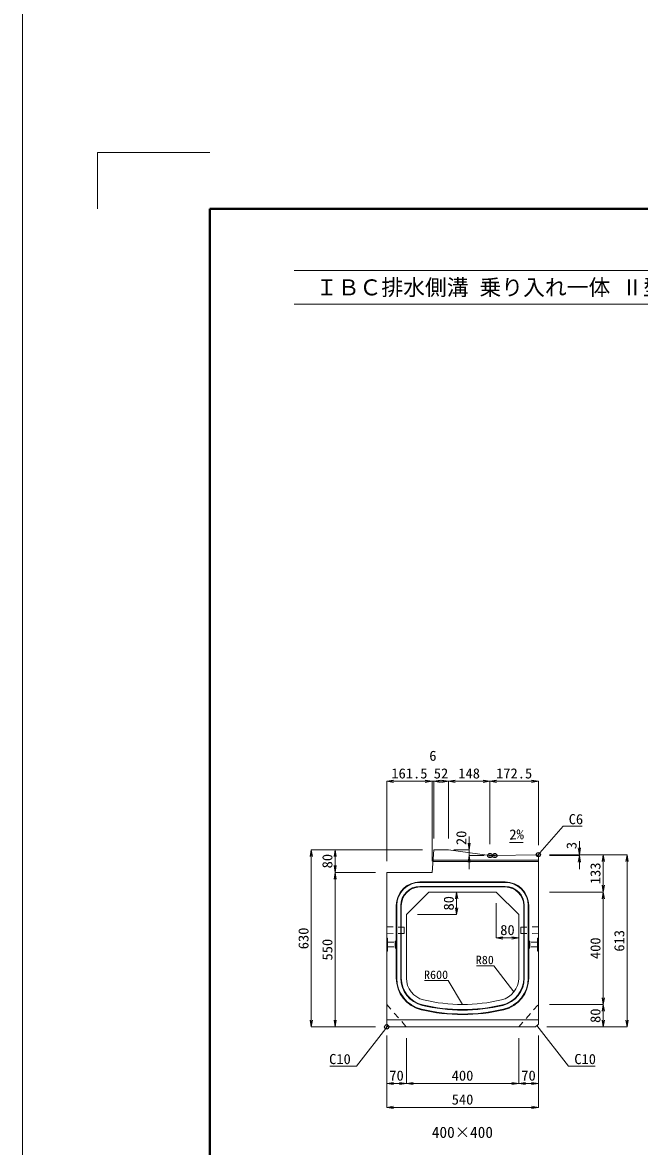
# Model space of a CAD drawing. Units: millimetres at full size; some dimension numbers follow another scale. Extents: x -1267 to 18002, y -8040 to 14480.
# Drawn here: x 8867 to 11065, y -4938 to -938 of the extents above; entities that cross this region are included whole.
import ezdxf
from ezdxf.enums import TextEntityAlignment as Align

# ---------------------------------------------------------------- set-up
doc = ezdxf.new("R2010")
doc.units = ezdxf.units.MM
doc.header["$LTSCALE"] = 30
doc.header["$PDMODE"] = 32
doc.header["$PDSIZE"] = 15
doc.linetypes.add('USER1', pattern=[1.35, 0.75, -0.6])
for name, color, linetype, lineweight in [('0_2', 7, 'Continuous', 13), ('Defpoints_3', 1, 'Continuous', 13), ('インサート', 3, 'USER1', 9), ('吊りマスター', 4, 'USER1', 9), ('図枠', 7, 'Continuous', 5), ('寸法線', 7, 'Continuous', 13), ('引出線', 4, 'Continuous', 13), ('本体', 2, 'Continuous', 13), ('目地', 132, 'Continuous', 5)]:
    doc.layers.add(name, color=color, linetype=linetype, lineweight=lineweight)
doc.layers.add('作業エリア', color=11, linetype='Continuous')
doc.layers.add('文字', color=7, linetype='Continuous')
doc.styles.add('ＭＳ ゴシック', font='')
doc.styles.add('ＭＳ 明朝', font='')
doc.styles.get('ＭＳ ゴシック').set_extended_font_data('MS Gothic')
doc.styles.get('ＭＳ 明朝').set_extended_font_data('MS Mincho')

# ---------------------------------------------------------------- blocks, each defined once
blk = doc.blocks.new('open_arrow')
at = {"color": 0, "linetype": 'Continuous', "lineweight": -2}
blk.add_lwpolyline([(7.5, 1.25), (0, 0), (7.5, -1.25)], dxfattribs=at)

msp = doc.modelspace()

# ---------------------------------------------------------------- linework, layer by layer
at = {"layer": '0_2', "color": 5}
msp.add_line((8867.22, 14480.25), (8867.22, -8040.25), dxfattribs=at)
at = {"layer": 'Defpoints_3'}
for p, q in [((9134.44, -1400.17), (9534.44, -1400.17)), ((9134.44, -1600.17), (9134.44, -1400.17)), ((9134.44, -1400.17), (9534.44, -1400.17)), ((9134.44, -1600.17), (9134.44, -1400.17)), ((9134.44, -1400.17), (9534.44, -1400.17)), ((9134.44, -1600.17), (9134.44, -1400.17))]:
    msp.add_line(p, q, dxfattribs=at)
at = {"layer": 'インサート'}
for p, q in [((10167.64, -4210.51), (10194.64, -4210.51)), ((10167.64, -4210.51), (10167.64, -4227.51)), ((10167.64, -4227.51), (10194.64, -4227.51)), ((10197.64, -4206.51), (10194.64, -4206.51)), ((10194.64, -4206.51), (10194.64, -4231.51)), ((10194.64, -4231.51), (10197.64, -4231.51)), ((10197.64, -4231.51), (10197.64, -4206.51)), ((10671.24, -4206.51), (10674.24, -4206.51)), ((10671.24, -4231.51), (10671.24, -4206.51)), ((10674.24, -4231.51), (10671.24, -4231.51)), ((10674.24, -4206.51), (10674.24, -4231.51)), ((10701.24, -4210.51), (10674.24, -4210.51)), ((10701.24, -4227.51), (10674.24, -4227.51)), ((10701.24, -4210.51), (10701.24, -4227.51))]:
    msp.add_line(p, q, dxfattribs=at)
at = {"layer": '作業エリア'}
for p in [(10531.94, -3902.01), (10549.44, -3902.01), (10704.44, -3899.01), (10164.44, -4512.01)]:
    msp.add_point(p, dxfattribs=at)
at = {"layer": '吊りマスター'}
for p, q in [((10164.44, -4155.51), (10164.44, -4180.51)), ((10164.44, -4155.51), (10226.44, -4157.01)), ((10226.44, -4157.01), (10226.44, -4179.01)), ((10704.44, -4155.51), (10642.44, -4157.01)), ((10642.44, -4157.01), (10642.44, -4179.01)), ((10704.44, -4155.51), (10704.44, -4180.51)), ((10164.44, -4180.51), (10226.44, -4179.01)), ((10704.44, -4180.51), (10642.44, -4179.01))]:
    msp.add_line(p, q, dxfattribs=at)
at = {"layer": '図枠', "lineweight": 40}
for p, q in [((9534.44, -7140.17), (9534.44, -1600.17)), ((9534.44, -1600.17), (17334.44, -1600.17))]:
    msp.add_line(p, q, dxfattribs=at)
at = {"layer": '図枠', "lineweight": 13}
for p, q in [((9834.44, -1820.17), (17034.44, -1820.17)), ((9834.44, -1940.17), (17034.44, -1940.17))]:
    msp.add_line(p, q, dxfattribs=at)
at = {"layer": '寸法線'}
for p, q in [((10325.94, -3637.76), (10164.44, -3637.76)), ((10164.44, -3922.01), (10164.44, -3637.76)), ((10355.94, -3637.76), (10301.94, -3637.76)), ((10325.94, -3922.01), (10325.94, -3637.76)), ((10325.94, -3922.01), (10325.94, -3637.76)), ((10383.94, -3637.76), (10331.94, -3637.76)), ((10331.94, -3842.01), (10331.94, -3637.76)), ((10331.94, -3842.01), (10331.94, -3637.76)), ((10383.94, -3842.01), (10383.94, -3637.76)), ((10531.94, -3637.76), (10383.94, -3637.76)), ((10383.94, -3842.01), (10383.94, -3637.76)), ((10704.44, -3637.76), (10531.94, -3637.76)), ((10531.94, -3862.01), (10531.94, -3637.76)), ((10531.94, -3862.01), (10531.94, -3637.76)), ((10704.44, -3865.01), (10704.44, -3637.76)), ((10457.98, -3950.01), (10457.98, -3834.01)), ((10850.6, -3950.01), (10850.6, -3851.01)), ((9895.93, -4512.01), (9895.93, -3882.01)), ((10291.98, -3882.01), (9895.93, -3882.01)), ((9980.93, -3962.01), (9980.93, -3882.01)), ((10291.98, -3882.01), (9980.93, -3882.01)), ((10403.94, -3882.01), (10457.98, -3882.01)), ((10511.94, -3902.01), (10457.98, -3902.01)), ((10744.44, -3899.01), (10935.6, -3899.01)), ((10744.44, -3899.01), (10850.6, -3899.01)), ((10744.44, -3899.01), (11020.6, -3899.01)), ((10744.44, -3902.01), (10850.6, -3902.01)), ((10935.6, -4032.01), (10935.6, -3899.01)), ((11020.6, -4512.01), (11020.6, -3899.01)), ((9980.93, -4512.01), (9980.93, -3962.01)), ((10124.44, -3962.01), (9980.93, -3962.01)), ((10124.44, -3962.01), (9980.93, -3962.01)), ((10413.29, -4112.01), (10413.29, -4032.01)), ((10744.44, -4032.01), (10935.6, -4032.01)), ((10744.44, -4032.01), (10935.6, -4032.01)), ((10935.6, -4432.01), (10935.6, -4032.01)), ((10554.44, -4072.01), (10554.44, -4195.09)), ((10274.44, -4112.01), (10413.29, -4112.01)), ((10554.44, -4195.09), (10634.44, -4195.09)), ((10744.44, -4432.01), (10935.6, -4432.01)), ((10744.44, -4432.01), (10935.6, -4432.01)), ((10935.6, -4512.01), (10935.6, -4432.01)), ((10124.44, -4512.01), (9895.93, -4512.01)), ((10124.44, -4512.01), (9980.93, -4512.01)), ((10734.44, -4512.01), (10935.6, -4512.01)), ((10734.44, -4512.01), (11020.6, -4512.01)), ((10164.44, -4542.01), (10164.44, -4713.16)), ((10164.44, -4542.01), (10164.44, -4798.16)), ((10234.44, -4552.01), (10234.44, -4713.16)), ((10234.44, -4552.01), (10234.44, -4713.16)), ((10634.44, -4552.01), (10634.44, -4713.16)), ((10634.44, -4552.01), (10634.44, -4713.16)), ((10704.44, -4542.01), (10704.44, -4713.16)), ((10704.44, -4542.01), (10704.44, -4798.16)), ((10164.44, -4713.16), (10234.44, -4713.16)), ((10234.44, -4713.16), (10634.44, -4713.16)), ((10634.44, -4713.16), (10704.44, -4713.16)), ((10164.44, -4798.16), (10704.44, -4798.16))]:
    msp.add_line(p, q, dxfattribs=at)
at = {"layer": '引出線'}
for points in [[(10701.44, -3902.06), (10792.47, -3797.75), (10860.81, -3797.75)], [(10601.85, -3856.06), (10650.56, -3855.09), (10601.82, -3856.06)], [(10617.2, -4387.58), (10545.94, -4294.47), (10483.71, -4294.47)], [(10434.44, -4432.01), (10383.07, -4347.26), (10298.9, -4347.26)], [(10169.44, -4507.01), (10056.46, -4651.44), (9961.79, -4651.44)], [(10699.44, -4507.01), (10812.42, -4651.44), (10907.09, -4651.44)]]:
    msp.add_lwpolyline(points, dxfattribs=at)
at = {"layer": '本体'}
for p, q in [((10325.94, -3962.01), (10331.94, -3882.01)), ((10331.94, -3882.01), (10383.94, -3882.01)), ((10383.94, -3882.01), (10530.61, -3901.83)), ((10533.28, -3902.01), (10549.44, -3902.01)), ((10549.44, -3902.01), (10698.44, -3899.12)), ((10698.44, -3899.12), (10704.44, -3905.01)), ((10704.44, -4502.01), (10704.44, -3905.01)), ((10164.44, -4502.01), (10164.44, -3962.01)), ((10325.94, -3962.01), (10164.44, -3962.01)), ((10234.44, -4112.01), (10314.44, -4032.01)), ((10314.44, -4032.01), (10554.44, -4032.01)), ((10554.44, -4032.01), (10634.44, -4112.01)), ((10234.44, -4337.97), (10234.44, -4112.01)), ((10634.44, -4112.01), (10634.44, -4337.97)), ((10174.44, -4512.01), (10164.44, -4502.01)), ((10174.44, -4512.01), (10694.44, -4512.01)), ((10694.44, -4512.01), (10704.44, -4502.01))]:
    msp.add_line(p, q, dxfattribs=at)
at = {"layer": '本体', "lineweight": 9}
for p, q in [((10164.44, -4194.51), (10167.64, -4196.51)), ((10167.64, -4196.51), (10167.64, -4241.51)), ((10704.44, -4194.51), (10701.24, -4196.51)), ((10701.24, -4196.51), (10701.24, -4241.51)), ((10167.64, -4241.51), (10164.44, -4243.51)), ((10701.24, -4241.51), (10704.44, -4243.51)), ((10164.44, -4487.01), (10704.44, -4487.01))]:
    msp.add_line(p, q, dxfattribs=at)
at = {"layer": '本体', "linetype": 'USER1', "lineweight": 9}
for p, q in [((10164.44, -4432.01), (10234.44, -4512.01)), ((10634.44, -4512.01), (10704.44, -4432.01))]:
    msp.add_line(p, q, dxfattribs=at)
at = {"layer": '本体'}
for centre, radius, start, end in [((10533.28, -3882.01), 20, 262.30395, 270), ((10314.44, -4337.97), 80, 180, 256.65764), ((10554.44, -4337.97), 80, 283.34236, 0), ((10434.44, -3832.01), 600, 256.65764, 283.34236)]:
    msp.add_arc(centre, radius, start, end, dxfattribs=at)
at = {"layer": '目地'}
for p, q in [((10704.44, -3919.01), (10329.16, -3919.01)), ((10704.44, -3923.01), (10328.86, -3923.01)), ((10586.44, -3996.01), (10282.44, -3996.01)), ((10586.44, -3998.01), (10282.44, -3998.01)), ((10586.44, -4012.01), (10282.44, -4012.01)), ((10586.44, -4014.01), (10282.44, -4014.01)), ((10198.44, -4080.01), (10198.44, -4337.97)), ((10200.44, -4080.01), (10200.44, -4337.97)), ((10214.44, -4080.01), (10214.44, -4337.97)), ((10216.44, -4080.01), (10216.44, -4337.97)), ((10652.44, -4337.97), (10652.44, -4080.01)), ((10654.44, -4337.97), (10654.44, -4080.01)), ((10668.44, -4337.97), (10668.44, -4080.01)), ((10670.44, -4337.97), (10670.44, -4080.01))]:
    msp.add_line(p, q, dxfattribs=at)
for centre, radius, start, end in [((10282.44, -4080.01), 84, 90, 180), ((10282.44, -4080.01), 82, 90, 180), ((10586.44, -4080.01), 84, 0, 90), ((10586.44, -4080.01), 82, 0, 90), ((10282.44, -4080.01), 68, 90, 180), ((10282.44, -4080.01), 66, 90, 180), ((10586.44, -4080.01), 68, 0, 90), ((10586.44, -4080.01), 66, 0, 90), ((10314.44, -4337.97), 116, 180, 256.65764), ((10314.44, -4337.97), 114, 180, 256.65764), ((10314.44, -4337.97), 100, 180, 256.65764), ((10314.44, -4337.97), 98, 180, 256.65764), ((10554.44, -4337.97), 98, 283.34236, 0), ((10554.44, -4337.97), 100, 283.34236, 0), ((10554.44, -4337.97), 114, 283.34236, 0), ((10554.44, -4337.97), 116, 283.34236, 0), ((10434.44, -3832.01), 620, 256.65764, 283.34236), ((10434.44, -3832.01), 618, 256.65764, 283.34236), ((10434.44, -3832.01), 636, 256.65764, 283.34236), ((10434.44, -3832.01), 634, 256.65764, 283.34236)]:
    msp.add_arc(centre, radius, start, end, dxfattribs=at)

# ---------------------------------------------------------------- block references
at = {"layer": '寸法線', "xscale": 3.2, "yscale": 3.2}
for p in [(10164.44, -3637.76), (10331.94, -3637.76), (10383.94, -3637.76), (10531.94, -3637.76), (10554.44, -4195.09), (10164.44, -4713.16), (10234.44, -4713.16), (10634.44, -4713.16), (10164.44, -4798.16)]:
    msp.add_blockref('open_arrow', p, dxfattribs=at)
for p, rotation in [((10325.94, -3637.76), 180), ((10383.94, -3637.76), 180), ((10531.94, -3637.76), 180), ((10704.44, -3637.76), 180), ((10457.98, -3882.01), 90), ((10850.6, -3899.01), 90), ((9895.93, -3882.01), 270), ((9980.93, -3882.01), 270), ((10457.98, -3902.01), 270), ((10850.6, -3902.01), 270), ((10935.6, -3899.01), 270), ((11020.6, -3899.01), 270), ((9980.93, -3962.01), 90), ((9980.93, -3962.01), 270), ((10413.29, -4032.01), 270), ((10935.6, -4032.01), 90), ((10935.6, -4032.01), 270), ((10413.29, -4112.01), 90), ((10634.44, -4195.09), 180), ((10935.6, -4432.01), 90), ((10935.6, -4432.01), 270), ((9895.93, -4512.01), 90), ((9980.93, -4512.01), 90), ((10935.6, -4512.01), 90), ((11020.6, -4512.01), 90), ((10234.44, -4713.16), 180), ((10634.44, -4713.16), 180), ((10704.44, -4713.16), 180), ((10704.44, -4798.16), 180)]:
    msp.add_blockref('open_arrow', p, dxfattribs=dict(at, rotation=rotation))
at = {"layer": '引出線'}
for p, xscale, yscale, rotation in [((10601.85, -3856.06), 0.16, 0.16, 1.1), ((10701.44, -3902.06), 0.16, 0.16, 48.9), ((10617.2, -4387.58), 0.133, 0.133, 127.4), ((10434.44, -4432.01), 0.133, 0.133, 121.2), ((10169.44, -4507.01), 0.16, 0.16, 232), ((10699.44, -4507.01), 0.16, 0.16, 308)]:
    msp.add_blockref('open_arrow', p, dxfattribs=dict(at, xscale=xscale, yscale=yscale, rotation=rotation))

# ---------------------------------------------------------------- texts
at = {"layer": '図枠', "style": 'ＭＳ ゴシック'}
msp.add_text('\u3000ＩＢＣ排水側溝 乗り入れ一体 Ⅱ型 H=0-20 400型 断面図', height=56.96, dxfattribs=at).set_placement((9834.44, -1880.17), align=Align.MIDDLE_LEFT)
at = {"layer": '寸法線', "style": 'ＭＳ 明朝', "width": 1.05}
for s, p in [('6', (10328.94, -3546.92)), ('161.5', (10245.19, -3609.76)), ('52', (10357.94, -3609.76)), ('148', (10457.94, -3609.76)), ('172.5', (10618.19, -3609.76)), ('80', (10594.44, -4167.09)), ('70', (10199.44, -4685.16)), ('400', (10434.44, -4685.16)), ('70', (10669.44, -4685.16)), ('540', (10434.44, -4770.16))]:
    msp.add_text(s, height=36.03, dxfattribs=at).set_placement(p, align=Align.MIDDLE_CENTER)
for s, p in [('20', (10429.98, -3839.25)), ('3', (10822.6, -3866.36)), ('80', (9952.93, -3922.01)), ('133', (10907.6, -3965.51)), ('80', (10385.29, -4072.01)), ('630', (9867.93, -4197.01)), ('400', (10907.6, -4232.01)), ('613', (10992.6, -4205.51)), ('550', (9952.93, -4237.01)), ('80', (10907.6, -4472.01))]:
    msp.add_text(s, height=36.03, rotation=90, dxfattribs=at).set_placement(p, align=Align.MIDDLE_CENTER)
at = {"layer": '引出線', "style": 'ＭＳ 明朝', "width": 1.05}
for s, p in [('C6', (10812.47, -3754.55)), ('C10', (10832.42, -4608.24))]:
    msp.add_text(s, height=36.03, dxfattribs=at).set_placement(p, align=Align.TOP_LEFT)
msp.add_text('2%', height=36.03, rotation=1.146, dxfattribs=at).set_placement((10600.88, -3809.17), align=Align.TOP_LEFT)
for s, height, p in [('R80', 30.02, (10545.94, -4258.47)), ('R600', 30.02, (10383.07, -4311.26)), ('C10', 36.03, (10036.46, -4608.24))]:
    msp.add_text(s, height=height, dxfattribs=at).set_placement(p, align=Align.TOP_RIGHT)
at = {"layer": '文字', "style": 'ＭＳ 明朝'}
msp.add_text('400×400', height=40.03, dxfattribs=at).set_placement((10433.96, -4886.98), align=Align.MIDDLE_CENTER)

doc.saveas('drawing.dxf')
